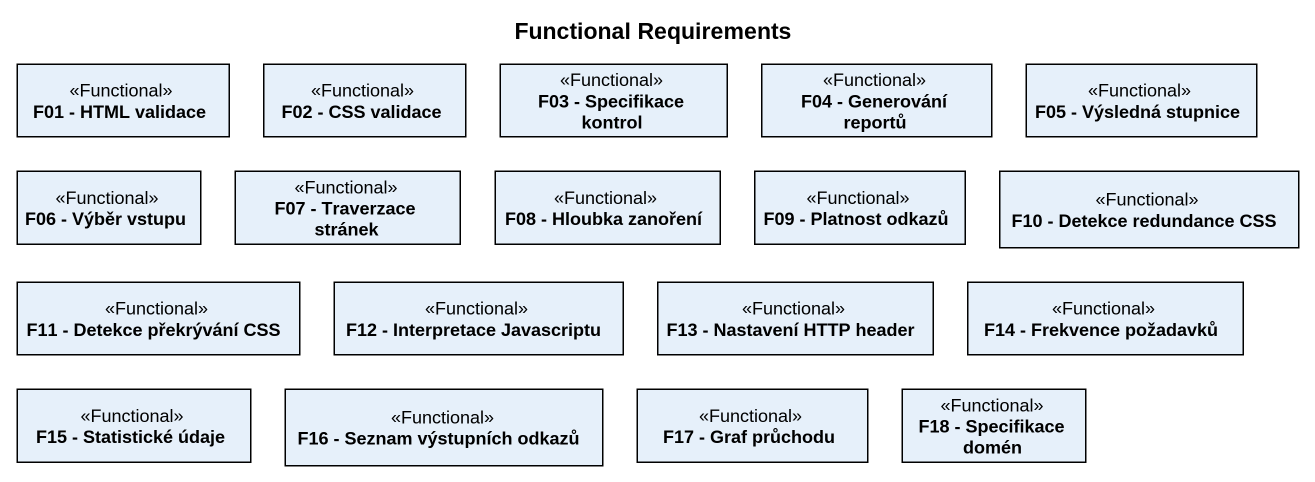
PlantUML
@startuml
title Functional Requirements
hide circle
hide empty members
class "F01 - HTML validace" as F01_HTML_validace <<Functional>>
class "F02 - CSS validace" as F02_CSS_validace <<Functional>>
class "F03 - Specifikace kontrol" as F03_Specifikace_kontrol <<Functional>>
class "F04 - Generování reportů" as F04_Generování_reportů <<Functional>>
class "F05 - Výsledná stupnice" as F05_Výsledná_stupnice <<Functional>>
class "F06 - Výběr vstupu" as F06_Výběr_vstupu <<Functional>>
class "F07 - Traverzace stránek" as F07_Traverzace_stránek <<Functional>>
class "F08 - Hloubka zanoření" as F08_Hloubka_zanoření <<Functional>>
class "F09 - Platnost odkazů" as F09_Platnost_odkazů <<Functional>>
class "F10 - Detekce redundance CSS" as F10_Detekce_redundance_CSS <<Functional>>
class "F11 - Detekce překrývání CSS" as F11_Detekce_překrývání_CSS <<Functional>>
class "F12 - Interpretace Javascriptu" as F12_Interpretace_Javascriptu <<Functional>>
class "F13 - Nastavení HTTP header" as F13_Nastavení_HTTP_header <<Functional>>
class "F14 - Frekvence požadavků" as F14_Frekvence_požadavků <<Functional>>
class "F15 - Statistické údaje" as F15_Statistické_údaje <<Functional>>
class "F16 - Seznam výstupních odkazů" as F16_Seznam_výstupních_odkazů <<Functional>>
class "F17 - Graf průchodu" as F17_Graf_průchodu <<Functional>>
class "F18 - Specifikace domén" as F18_Specifikace_domén <<Functional>>
@enduml
